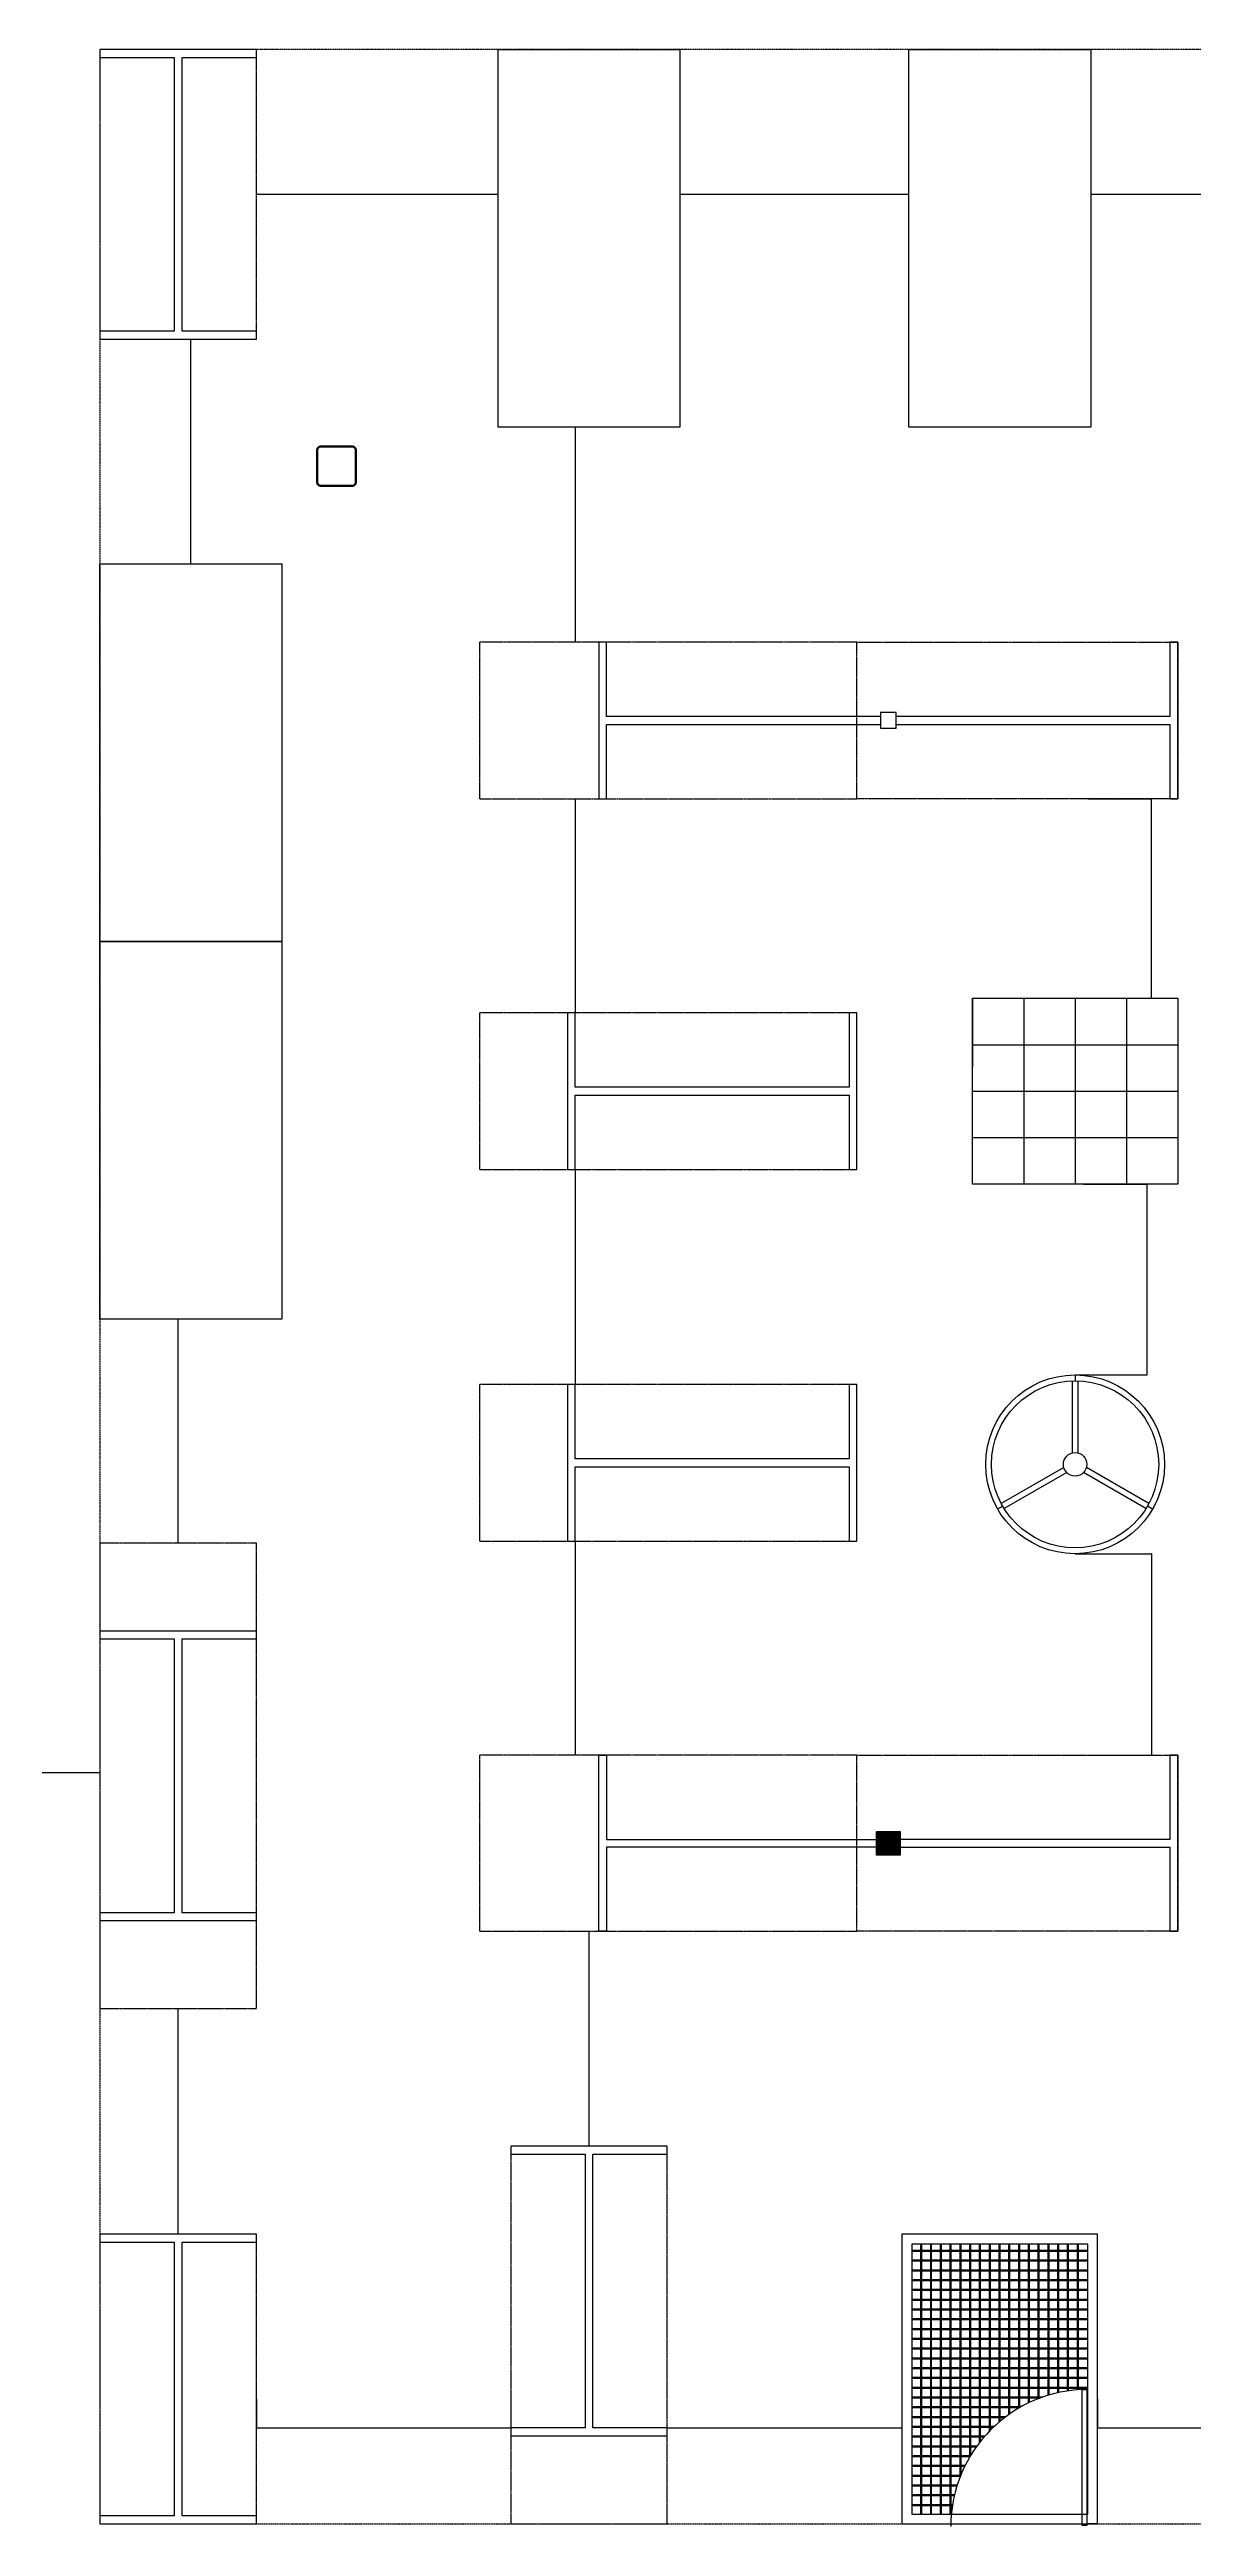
# Model space of a CAD drawing. Header units: millimetres. Extents: x -155 to 94595, y -3153 to 63413.
# Drawn here: x 11428 to 17276, y 32114 to 44777 of the extents above; entities that cross this region are included whole.
import ezdxf

# ---------------------------------------------------------------- set-up
doc = ezdxf.new("R2010")
doc.units = ezdxf.units.MM
doc.linetypes.add('REFERENCIA CAMPECHE$0$HIDDEN2', pattern=[0.1875, 0.125, -0.0625])
doc.linetypes.add('TRATTEGGIATA2', pattern=[0.375, 0.25, -0.125])
for name, color, linetype in [('2', 193, 'Continuous'), ('5', 1, 'TRATTEGGIATA2'), ('6', 253, 'Continuous'), ('int', 185, 'Continuous'), ('wall', 5, 'Continuous')]:
    doc.layers.add(name, color=color, linetype=linetype)
doc.styles.add('REFERENCIA CAMPECHE$0$LETRITAS', font='ROMAN1.shx', dxfattribs={"width": 1.2, "height": 0.225})
doc.styles.add('REFERENCIA CAMPECHE$0$Standard', font='txt')
doc.dimstyles.new('arch', dxfattribs={"dimtxt": 0.18, "dimasz": 0.18, "dimexe": 0.18, "dimexo": 0.0625, "dimgap": 0.09, "dimtad": 0, "dimtih": 1, "dimtoh": 1, "dimdec": 4, "dimzin": 0, "dimdsep": 46, "dimtxsty": 'Standard', "dimblk": 'OBLIQUE', "dimcen": 0.09, "dimclrt": 256, "dimadec": 0, "dimazin": 0, "dimtfac": 1, "dimtdec": 4, "dimtofl": 0, "dimtmove": 0, "dimatfit": 3, "dimldrblk": 'OBLIQUE', "dimfxl": 1, "dimtolj": 1, "dimtzin": 0, "dimarcsym": 0})
doc.dimstyles.new('aw_2', dxfattribs={"dimtxt": 2.5, "dimasz": 2.5, "dimexe": 1.25, "dimexo": 0.625, "dimtad": 1, "dimtxsty": 'Standard', "dimblk": 'OBLIQUE', "dimcen": 2.5, "dimclrt": 256, "dimadec": 0, "dimazin": 0, "dimtfac": 1, "dimtmove": 0, "dimatfit": 3, "dimldrblk": 'OBLIQUE', "dimfxl": 1, "dimarcsym": 0})

# ---------------------------------------------------------------- blocks, each defined once
blk = doc.blocks.new('_Oblique')
at = {"color": 0, "linetype": 'ByBlock', "lineweight": -2}
blk.add_line((-0.5, -0.5), (0.5, 0.5), dxfattribs=at)
blk = doc.blocks.new('*D274')
at = {"layer": '6', "color": 0, "lineweight": -2}
for p, q in [((16736, 40947), (17062, 40947)), ((17062, 39927), (17062, 40947)), ((16736, 39927), (17062, 39927))]:
    blk.add_line(p, q, dxfattribs=at)
at = {"layer": 'Defpoints', "color": 0}
for p in [(16736, 40947), (17062, 40947), (16736, 39927)]:
    blk.add_point(p, dxfattribs=at)
at = {"layer": '6', "color": 0, "lineweight": -2, "xscale": 0.2, "yscale": 0.2, "zscale": 0.2}
for p, rotation in [((17062, 40947), 90), ((17062, 39927), 270)]:
    blk.add_blockref('_Oblique', p, dxfattribs=dict(at, rotation=rotation))
at = {"layer": '6', "insert": (17062, 40437), "char_height": 0.15, "attachment_point": 5, "rotation": 90}
blk.add_mtext('\\A1;1020.00', dxfattribs=at)
blk = doc.blocks.new('*D275')
at = {"layer": '6', "color": 0, "lineweight": -2}
for p, q in [((16671, 37087), (17062, 37087)), ((17062, 37087), (17062, 36057)), ((16736, 36057), (17062, 36057))]:
    blk.add_line(p, q, dxfattribs=at)
at = {"layer": 'Defpoints', "color": 0}
for p in [(16671, 37087), (16736, 36057), (17062, 36057)]:
    blk.add_point(p, dxfattribs=at)
at = {"layer": '6', "color": 0, "lineweight": -2, "xscale": 0.2, "yscale": 0.2, "zscale": 0.2}
for p, rotation in [((17062, 37087), 90), ((17062, 36057), 270)]:
    blk.add_blockref('_Oblique', p, dxfattribs=dict(at, rotation=rotation))
at = {"layer": '6', "insert": (17062, 36572), "char_height": 0.15, "attachment_point": 5, "rotation": 90}
blk.add_mtext('\\A1;1029.87', dxfattribs=at)
blk = doc.blocks.new('*D276')
at = {"layer": '6', "color": 0, "lineweight": -2}
for p, q in [((16713, 38977), (17039, 38977)), ((17039, 38001), (17039, 38977)), ((16671, 38001), (17039, 38001))]:
    blk.add_line(p, q, dxfattribs=at)
at = {"layer": 'Defpoints', "color": 0}
for p in [(16713, 38977), (17039, 38977), (16671, 38001)]:
    blk.add_point(p, dxfattribs=at)
at = {"layer": '6', "color": 0, "lineweight": -2, "xscale": 0.2, "yscale": 0.2, "zscale": 0.2}
for p, rotation in [((17039, 38977), 90), ((17039, 38001), 270)]:
    blk.add_blockref('_Oblique', p, dxfattribs=dict(at, rotation=rotation))
at = {"layer": '6', "insert": (17039, 38489), "char_height": 0.15, "attachment_point": 5, "rotation": 90}
blk.add_mtext('\\A1;975.74', dxfattribs=at)
blk = doc.blocks.new('*D287')
at = {"layer": '6', "color": 0, "lineweight": -2}
blk.add_line((16751, 44037), (17876, 44037), dxfattribs=at)
at = {"layer": 'Defpoints', "color": 0}
for p in [(16751, 44037), (17876, 44037), (17876, 44037)]:
    blk.add_point(p, dxfattribs=at)
at = {"layer": '6', "color": 0, "lineweight": -2, "xscale": 0.2, "yscale": 0.2, "zscale": 0.2, "rotation": 180}
blk.add_blockref('_Oblique', (16751, 44037), dxfattribs=at)
at = {"layer": '6', "color": 0, "lineweight": -2, "xscale": 0.2, "yscale": 0.2, "zscale": 0.2}
blk.add_blockref('_Oblique', (17876, 44037), dxfattribs=at)
at = {"layer": '6', "insert": (17313, 44037), "char_height": 0.15, "attachment_point": 5}
blk.add_mtext('\\A1;1125.00', dxfattribs=at)
blk = doc.blocks.new('*D288')
at = {"layer": '6', "color": 0, "lineweight": -2}
blk.add_line((14651, 44037), (15821, 44037), dxfattribs=at)
at = {"layer": 'Defpoints', "color": 0}
for p in [(14651, 44037), (15821, 44037), (15821, 44037)]:
    blk.add_point(p, dxfattribs=at)
at = {"layer": '6', "color": 0, "lineweight": -2, "xscale": 0.2, "yscale": 0.2, "zscale": 0.2, "rotation": 180}
blk.add_blockref('_Oblique', (14651, 44037), dxfattribs=at)
at = {"layer": '6', "color": 0, "lineweight": -2, "xscale": 0.2, "yscale": 0.2, "zscale": 0.2}
blk.add_blockref('_Oblique', (15821, 44037), dxfattribs=at)
at = {"layer": '6', "insert": (15236, 44037), "char_height": 0.15, "attachment_point": 5}
blk.add_mtext('\\A1;1170.00', dxfattribs=at)
blk = doc.blocks.new('*D289')
at = {"layer": '6', "color": 0, "lineweight": -2}
blk.add_line((12486, 44037), (13721, 44037), dxfattribs=at)
at = {"layer": 'Defpoints', "color": 0}
for p in [(12486, 44037), (13721, 44037), (13721, 44037)]:
    blk.add_point(p, dxfattribs=at)
at = {"layer": '6', "color": 0, "lineweight": -2, "xscale": 0.2, "yscale": 0.2, "zscale": 0.2, "rotation": 180}
blk.add_blockref('_Oblique', (12486, 44037), dxfattribs=at)
at = {"layer": '6', "color": 0, "lineweight": -2, "xscale": 0.2, "yscale": 0.2, "zscale": 0.2}
blk.add_blockref('_Oblique', (13721, 44037), dxfattribs=at)
at = {"layer": '6', "insert": (13103, 44037), "char_height": 0.15, "attachment_point": 5}
blk.add_mtext('\\A1;1235.00', dxfattribs=at)
blk = doc.blocks.new('*D290')
at = {"layer": '6', "color": 0, "lineweight": -2}
blk.add_line((12151, 42147), (12151, 43297), dxfattribs=at)
at = {"layer": 'Defpoints', "color": 0}
for p in [(12151, 43297), (12151, 43297), (12151, 42147)]:
    blk.add_point(p, dxfattribs=at)
at = {"layer": '6', "color": 0, "lineweight": -2, "xscale": 0.2, "yscale": 0.2, "zscale": 0.2}
for p, rotation in [((12151, 43297), 90), ((12151, 42147), 270)]:
    blk.add_blockref('_Oblique', p, dxfattribs=dict(at, rotation=rotation))
at = {"layer": '6', "insert": (12151, 42722), "char_height": 0.15, "attachment_point": 5, "rotation": 90}
blk.add_mtext('\\A1;1150.00', dxfattribs=at)
blk = doc.blocks.new('*D291')
at = {"layer": '6', "color": 0, "lineweight": -2}
blk.add_line((14116, 41747), (14116, 42847), dxfattribs=at)
at = {"layer": 'Defpoints', "color": 0}
for p in [(14116, 42847), (14116, 42847), (14116, 41747)]:
    blk.add_point(p, dxfattribs=at)
at = {"layer": '6', "color": 0, "lineweight": -2, "xscale": 0.2, "yscale": 0.2, "zscale": 0.2}
for p, rotation in [((14116, 42847), 90), ((14116, 41747), 270)]:
    blk.add_blockref('_Oblique', p, dxfattribs=dict(at, rotation=rotation))
at = {"layer": '6', "insert": (14116, 42297), "char_height": 0.15, "attachment_point": 5, "rotation": 90}
blk.add_mtext('\\A1;1100.00', dxfattribs=at)
blk = doc.blocks.new('*D292')
at = {"layer": '6', "color": 0, "lineweight": -2}
blk.add_line((14116, 39852), (14116, 40947), dxfattribs=at)
at = {"layer": 'Defpoints', "color": 0}
for p in [(14116, 40947), (14116, 40947), (14116, 39852)]:
    blk.add_point(p, dxfattribs=at)
at = {"layer": '6', "color": 0, "lineweight": -2, "xscale": 0.2, "yscale": 0.2, "zscale": 0.2}
for p, rotation in [((14116, 40947), 90), ((14116, 39852), 270)]:
    blk.add_blockref('_Oblique', p, dxfattribs=dict(at, rotation=rotation))
at = {"layer": '6', "insert": (14116, 40399), "char_height": 0.15, "attachment_point": 5, "rotation": 90}
blk.add_mtext('\\A1;1095.00', dxfattribs=at)
blk = doc.blocks.new('*D293')
at = {"layer": '6', "color": 0, "lineweight": -2}
blk.add_line((14116, 37952), (14116, 39052), dxfattribs=at)
at = {"layer": 'Defpoints', "color": 0}
for p in [(14116, 39052), (14116, 39052), (14116, 37952)]:
    blk.add_point(p, dxfattribs=at)
at = {"layer": '6', "color": 0, "lineweight": -2, "xscale": 0.2, "yscale": 0.2, "zscale": 0.2}
for p, rotation in [((14116, 39052), 90), ((14116, 37952), 270)]:
    blk.add_blockref('_Oblique', p, dxfattribs=dict(at, rotation=rotation))
at = {"layer": '6', "insert": (14116, 38502), "char_height": 0.15, "attachment_point": 5, "rotation": 90}
blk.add_mtext('\\A1;1100.00', dxfattribs=at)
blk = doc.blocks.new('*D294')
at = {"layer": '6', "color": 0, "lineweight": -2}
blk.add_line((14116, 36057), (14116, 37152), dxfattribs=at)
at = {"layer": 'Defpoints', "color": 0}
for p in [(14116, 37152), (14116, 37152), (14116, 36057)]:
    blk.add_point(p, dxfattribs=at)
at = {"layer": '6', "color": 0, "lineweight": -2, "xscale": 0.2, "yscale": 0.2, "zscale": 0.2}
for p, rotation in [((14116, 37152), 90), ((14116, 36057), 270)]:
    blk.add_blockref('_Oblique', p, dxfattribs=dict(at, rotation=rotation))
at = {"layer": '6', "insert": (14116, 36604), "char_height": 0.15, "attachment_point": 5, "rotation": 90}
blk.add_mtext('\\A1;1095.00', dxfattribs=at)
blk = doc.blocks.new('*D295')
at = {"layer": '6', "color": 0, "lineweight": -2}
blk.add_line((12086, 37142), (12086, 38287), dxfattribs=at)
at = {"layer": 'Defpoints', "color": 0}
for p in [(12086, 38287), (12086, 38287), (12086, 37142)]:
    blk.add_point(p, dxfattribs=at)
at = {"layer": '6', "color": 0, "lineweight": -2, "xscale": 0.2, "yscale": 0.2, "zscale": 0.2}
for p, rotation in [((12086, 38287), 90), ((12086, 37142), 270)]:
    blk.add_blockref('_Oblique', p, dxfattribs=dict(at, rotation=rotation))
at = {"layer": '6', "insert": (12086, 37714), "char_height": 0.15, "attachment_point": 5, "rotation": 90}
blk.add_mtext('\\A1;1145.00', dxfattribs=at)
blk = doc.blocks.new('*D296')
at = {"layer": '6', "color": 0, "lineweight": -2}
blk.add_line((12086, 33608), (12086, 34762), dxfattribs=at)
at = {"layer": 'Defpoints', "color": 0}
for p in [(12086, 34762), (12086, 34762), (12086, 33608)]:
    blk.add_point(p, dxfattribs=at)
at = {"layer": '6', "color": 0, "lineweight": -2, "xscale": 0.2, "yscale": 0.2, "zscale": 0.2}
for p, rotation in [((12086, 34762), 90), ((12086, 33608), 270)]:
    blk.add_blockref('_Oblique', p, dxfattribs=dict(at, rotation=rotation))
at = {"layer": '6', "insert": (12086, 34185), "char_height": 0.15, "attachment_point": 5, "rotation": 90}
blk.add_mtext('\\A1;1154.20', dxfattribs=at)
blk = doc.blocks.new('*D297')
at = {"layer": '6', "color": 0, "lineweight": -2}
blk.add_line((14186, 34058), (14186, 35157), dxfattribs=at)
at = {"layer": 'Defpoints', "color": 0}
for p in [(14186, 35157), (14186, 35157), (14186, 34058)]:
    blk.add_point(p, dxfattribs=at)
at = {"layer": '6', "color": 0, "lineweight": -2, "xscale": 0.2, "yscale": 0.2, "zscale": 0.2}
for p, rotation in [((14186, 35157), 90), ((14186, 34058), 270)]:
    blk.add_blockref('_Oblique', p, dxfattribs=dict(at, rotation=rotation))
at = {"layer": '6', "insert": (14186, 34607), "char_height": 0.15, "attachment_point": 5, "rotation": 90}
blk.add_mtext('\\A1;1099.20', dxfattribs=at)
blk = doc.blocks.new('*D298')
at = {"layer": '6', "color": 0, "lineweight": -2}
for p, q in [((12486, 32766), (12486, 32617)), ((13786, 32766), (13786, 32617)), ((13786, 32617), (12486, 32617))]:
    blk.add_line(p, q, dxfattribs=at)
at = {"layer": 'Defpoints', "color": 0}
for p in [(12486, 32766), (13786, 32766), (12486, 32617)]:
    blk.add_point(p, dxfattribs=at)
at = {"layer": '6', "color": 0, "lineweight": -2, "xscale": 0.2, "yscale": 0.2, "zscale": 0.2, "rotation": 180}
blk.add_blockref('_Oblique', (12486, 32617), dxfattribs=at)
at = {"layer": '6', "color": 0, "lineweight": -2, "xscale": 0.2, "yscale": 0.2, "zscale": 0.2}
blk.add_blockref('_Oblique', (13786, 32617), dxfattribs=at)
at = {"layer": '6', "insert": (13136, 32617), "char_height": 0.15, "attachment_point": 5, "style": 'REFERENCIA CAMPECHE$0$Standard'}
blk.add_mtext('\\A1;1300.00', dxfattribs=at)
blk = doc.blocks.new('*D299')
at = {"layer": '6', "color": 0, "lineweight": -2}
blk.add_line((15786, 32617), (14586, 32617), dxfattribs=at)
at = {"layer": 'Defpoints', "color": 0}
for p in [(14586, 32617), (14586, 32617), (15786, 32617)]:
    blk.add_point(p, dxfattribs=at)
at = {"layer": '6', "color": 0, "lineweight": -2, "xscale": 0.2, "yscale": 0.2, "zscale": 0.2, "rotation": 180}
blk.add_blockref('_Oblique', (14586, 32617), dxfattribs=at)
at = {"layer": '6', "color": 0, "lineweight": -2, "xscale": 0.2, "yscale": 0.2, "zscale": 0.2}
blk.add_blockref('_Oblique', (15786, 32617), dxfattribs=at)
at = {"layer": '6', "insert": (15186, 32617), "char_height": 0.15, "attachment_point": 5, "style": 'REFERENCIA CAMPECHE$0$Standard'}
blk.add_mtext('\\A1;1200.00', dxfattribs=at)
blk = doc.blocks.new('*D300')
at = {"layer": '6', "color": 0, "lineweight": -2}
for p, q in [((16786, 32766), (16786, 32617)), ((17926, 32766), (17926, 32617)), ((17926, 32617), (16786, 32617))]:
    blk.add_line(p, q, dxfattribs=at)
at = {"layer": 'Defpoints', "color": 0}
for p in [(16786, 32766), (17926, 32766), (16786, 32617)]:
    blk.add_point(p, dxfattribs=at)
at = {"layer": '6', "color": 0, "lineweight": -2, "xscale": 0.2, "yscale": 0.2, "zscale": 0.2, "rotation": 180}
blk.add_blockref('_Oblique', (16786, 32617), dxfattribs=at)
at = {"layer": '6', "color": 0, "lineweight": -2, "xscale": 0.2, "yscale": 0.2, "zscale": 0.2}
blk.add_blockref('_Oblique', (17926, 32617), dxfattribs=at)
at = {"layer": '6', "insert": (17356, 32617), "char_height": 0.15, "attachment_point": 5, "style": 'REFERENCIA CAMPECHE$0$Standard'}
blk.add_mtext('\\A1;1140.00', dxfattribs=at)
blk = doc.blocks.new('*D351')
at = {"layer": '6', "color": 0, "lineweight": -2}
blk.add_line((8645, 35968), (11686, 35968), dxfattribs=at)
at = {"layer": 'Defpoints', "color": 0}
for p in [(8645, 36058), (11686, 35968), (11686, 35968)]:
    blk.add_point(p, dxfattribs=at)
at = {"layer": '6', "color": 0, "lineweight": -2, "xscale": 0.36, "yscale": 0.36, "zscale": 0.36, "rotation": 180}
blk.add_blockref('_Oblique', (8645, 35968), dxfattribs=at)
at = {"layer": '6', "color": 0, "lineweight": -2, "xscale": 0.36, "yscale": 0.36, "zscale": 0.36}
blk.add_blockref('_Oblique', (11686, 35968), dxfattribs=at)
at = {"layer": '6', "insert": (10165, 35968), "char_height": 0.225, "attachment_point": 5, "style": 'REFERENCIA CAMPECHE$0$LETRITAS'}
blk.add_mtext('\\A1;3040.86', dxfattribs=at)

msp = doc.modelspace()

# ---------------------------------------------------------------- hatches: boundary and pattern name
at = {"layer": '2'}
msp.add_hatch(color=256, dxfattribs=at).paths.add_polyline_path([(15775.727, 35666.99), (15775.727, 35546.99), (15655.727, 35546.99), (15655.727, 35666.99)])

# ---------------------------------------------------------------- linework, layer by layer
for p, q in [((12485.727, 44776.99), (11685.727, 44776.99)), ((11685.727, 44776.99), (11685.727, 44736.99)), ((11685.727, 44736.99), (12065.727, 44736.99)), ((12065.727, 44736.99), (12065.727, 43336.99)), ((12105.727, 43336.99), (12105.727, 44736.99)), ((12105.727, 44736.99), (12485.727, 44736.99)), ((12485.727, 44736.99), (12485.727, 44776.99)), ((13720.727, 42846.99), (13720.727, 44776.99)), ((13720.727, 44776.99), (14650.727, 44776.99)), ((14650.727, 44776.99), (14650.727, 42846.99)), ((15820.727, 42846.99), (15820.727, 44776.99)), ((15820.727, 44776.99), (16750.727, 44776.99)), ((16750.727, 44776.99), (16750.727, 42846.99)), ((12065.727, 43336.99), (11685.727, 43336.99)), ((11685.727, 43336.99), (11685.727, 43296.99)), ((12485.727, 43336.99), (12105.727, 43336.99)), ((12485.727, 43296.99), (12485.727, 43336.99)), ((11685.727, 43296.99), (12485.727, 43296.99)), ((14650.727, 42846.99), (13720.727, 42846.99)), ((16750.727, 42846.99), (15820.727, 42846.99)), ((11685.727, 40216.99), (11685.727, 42146.99)), ((11685.727, 42146.99), (12615.727, 42146.99)), ((12615.727, 42146.99), (12615.727, 40216.99)), ((14275.727, 41746.99), (14235.727, 41746.99)), ((14235.727, 41746.99), (14235.727, 40946.99)), ((14275.727, 41366.99), (14275.727, 41746.99)), ((17195.727, 41746.99), (17155.727, 41746.99)), ((17155.727, 41746.99), (17155.727, 41366.99)), ((17195.727, 40946.99), (17195.727, 41746.99)), ((15675.727, 41366.99), (14275.727, 41366.99)), ((14275.727, 40946.99), (14275.727, 41326.99)), ((14275.727, 41326.99), (15675.727, 41326.99)), ((15675.727, 41386.99), (15675.727, 41306.99)), ((15755.727, 41386.99), (15675.727, 41386.99)), ((15675.727, 41386.99), (15675.727, 41366.99)), ((15675.727, 41326.99), (15675.727, 41306.99)), ((15675.727, 41306.99), (15755.727, 41306.99)), ((15755.727, 41306.99), (15755.727, 41386.99)), ((15755.727, 41366.99), (15755.727, 41386.99)), ((17155.727, 41366.99), (15755.727, 41366.99)), ((15755.727, 41306.99), (15755.727, 41326.99)), ((15755.727, 41326.99), (17155.727, 41326.99)), ((17155.727, 41326.99), (17155.727, 40946.99)), ((14235.727, 40946.99), (14275.727, 40946.99)), ((17155.727, 40946.99), (17195.727, 40946.99)), ((11685.727, 38286.99), (11685.727, 40216.99)), ((11685.727, 40216.99), (12615.727, 40216.99)), ((12615.727, 40216.99), (11685.727, 40216.99)), ((12615.727, 40216.99), (12615.727, 38286.99)), ((16145.727, 38976.99), (16145.727, 39926.99)), ((16145.727, 39926.99), (17195.727, 39926.99)), ((16145.727, 39926.99), (16145.727, 39576.99)), ((16408.227, 39926.99), (16408.227, 38976.99)), ((16670.727, 39926.99), (16670.727, 38976.99)), ((16933.227, 39926.99), (16933.227, 38976.99)), ((17195.727, 39926.99), (17195.727, 38976.99)), ((14115.727, 39851.99), (14075.727, 39851.99)), ((14075.727, 39851.99), (14075.727, 39051.99)), ((14115.727, 39471.99), (14115.727, 39851.99)), ((15555.727, 39851.99), (15515.727, 39851.99)), ((15515.727, 39851.99), (15515.727, 39471.99)), ((15555.727, 39051.99), (15555.727, 39851.99)), ((16145.727, 39689.49), (17195.727, 39689.49)), ((15515.727, 39471.99), (14115.727, 39471.99)), ((14115.727, 39051.99), (14115.727, 39431.99)), ((14115.727, 39431.99), (15515.727, 39431.99)), ((15515.727, 39431.99), (15515.727, 39051.99)), ((16145.727, 39451.99), (17195.727, 39451.99)), ((16145.727, 39214.49), (17195.727, 39214.49)), ((14075.727, 39051.99), (14115.727, 39051.99)), ((15515.727, 39051.99), (15555.727, 39051.99)), ((17195.727, 38976.99), (16145.727, 38976.99)), ((16595.727, 38976.99), (16145.727, 38976.99)), ((12615.727, 38286.99), (11685.727, 38286.99)), ((16670.727, 38001.252), (16670.727, 37971.252)), ((14115.727, 37951.99), (14075.727, 37951.99)), ((14075.727, 37951.99), (14075.727, 37151.99)), ((14115.727, 37571.99), (14115.727, 37951.99)), ((15555.727, 37951.99), (15515.727, 37951.99)), ((15515.727, 37951.99), (15515.727, 37571.99)), ((15555.727, 37151.99), (15555.727, 37951.99)), ((16655.727, 37970.988), (16655.727, 37602.148)), ((16685.727, 37602.148), (16685.727, 37970.988)), ((15515.727, 37571.99), (14115.727, 37571.99)), ((14115.727, 37151.99), (14115.727, 37531.99)), ((14115.727, 37531.99), (15515.727, 37531.99)), ((15515.727, 37531.99), (15515.727, 37151.99)), ((16612.916, 37527.996), (16293.491, 37343.576)), ((16627.916, 37502.015), (16308.491, 37317.595)), ((17032.964, 37317.595), (16713.539, 37502.015)), ((17047.964, 37343.576), (16728.539, 37527.996)), ((16300.762, 37330.454), (16274.782, 37315.454)), ((17066.673, 37315.454), (17040.692, 37330.454)), ((14075.727, 37151.99), (14115.727, 37151.99)), ((15515.727, 37151.99), (15555.727, 37151.99)), ((12485.727, 36691.99), (11685.727, 36691.99)), ((11685.727, 36691.99), (11685.727, 36651.99)), ((11685.727, 36651.99), (12065.727, 36651.99)), ((12065.727, 36651.99), (12065.727, 35251.99)), ((12105.727, 35251.99), (12105.727, 36651.99)), ((12105.727, 36651.99), (12485.727, 36651.99)), ((12485.727, 36651.99), (12485.727, 36691.99)), ((14235.727, 35156.99), (14235.727, 36056.99)), ((14235.727, 36056.99), (14275.727, 36056.99)), ((14275.727, 36056.99), (14275.727, 35626.99)), ((17195.727, 36056.99), (17155.727, 36056.99)), ((17155.727, 36056.99), (17155.727, 35626.99)), ((17195.727, 35156.99), (17195.727, 36056.99)), ((14275.727, 35626.99), (15655.727, 35626.99)), ((15655.727, 35586.99), (14275.727, 35586.99)), ((14275.727, 35586.99), (14275.727, 35156.99)), ((15655.727, 35546.99), (15655.727, 35666.99)), ((15655.727, 35666.99), (15775.727, 35666.99)), ((15655.727, 35666.99), (15775.727, 35546.99)), ((15775.727, 35666.99), (15775.727, 35546.99)), ((17155.727, 35626.99), (15775.727, 35626.99)), ((15775.727, 35586.99), (17155.727, 35586.99)), ((17155.727, 35586.99), (17155.727, 35156.99)), ((15775.727, 35546.99), (15655.727, 35546.99)), ((12065.727, 35251.99), (11685.727, 35251.99)), ((11685.727, 35251.99), (11685.727, 35211.99)), ((11685.727, 35211.99), (12485.727, 35211.99)), ((12485.727, 35251.99), (12105.727, 35251.99)), ((12485.727, 35211.99), (12485.727, 35251.99)), ((14275.727, 35156.99), (14235.727, 35156.99)), ((17155.727, 35156.99), (17195.727, 35156.99)), ((14585.727, 34057.79), (13785.727, 34057.79)), ((13785.727, 34057.79), (13785.727, 34017.79)), ((13785.727, 34017.79), (14165.727, 34017.79)), ((14165.727, 34017.79), (14165.727, 32617.79)), ((14205.727, 32617.79), (14205.727, 34017.79)), ((14205.727, 34017.79), (14585.727, 34017.79)), ((14585.727, 34017.79), (14585.727, 34057.79)), ((12485.727, 33607.79), (11685.727, 33607.79)), ((11685.727, 33607.79), (11685.727, 33567.79)), ((11685.727, 33567.79), (12065.727, 33567.79)), ((12065.727, 33567.79), (12065.727, 32167.79)), ((12105.727, 32167.79), (12105.727, 33567.79)), ((12105.727, 33567.79), (12485.727, 33567.79)), ((12485.727, 33567.79), (12485.727, 33607.79)), ((14165.727, 32617.79), (13785.727, 32617.79)), ((13785.727, 32617.79), (13785.727, 32577.79)), ((13785.727, 32577.79), (14585.727, 32577.79)), ((14585.727, 32617.79), (14205.727, 32617.79)), ((14585.727, 32577.79), (14585.727, 32617.79)), ((12065.727, 32167.79), (11685.727, 32167.79)), ((11685.727, 32167.79), (11685.727, 32127.79)), ((12485.727, 32167.79), (12105.727, 32167.79)), ((12485.727, 32127.79), (12485.727, 32167.79)), ((11685.727, 32127.79), (12485.727, 32127.79)), ((16785.727, 32127.79), (16735.727, 32127.79)), ((16735.727, 32127.79), (16735.727, 32127.79)), ((16735.727, 32127.79), (16785.727, 32127.79)), ((16785.727, 32127.79), (16785.727, 32127.79))]:
    msp.add_line(p, q, dxfattribs=at)
at = {"layer": '2', "linetype": 'Continuous'}
for p, q in [((16785.727, 33607.79), (15785.727, 33607.79)), ((15785.727, 33607.79), (15785.727, 32127.79)), ((16735.727, 33557.79), (15835.727, 33557.79)), ((15835.727, 33557.79), (15835.727, 32177.79)), ((15880.727, 33557.79, 25.087), (15880.727, 32177.79, 25.087)), ((15885.727, 33557.79, 25.087), (15885.727, 32177.79, 25.087)), ((15930.727, 33557.79, 25.087), (15930.727, 32177.79, 25.087)), ((15935.727, 33557.79, 25.087), (15935.727, 32177.79, 25.087)), ((15980.727, 33557.79, 25.087), (15980.727, 32177.79, 25.087)), ((15985.727, 33557.79, 25.087), (15985.727, 32177.79, 25.087)), ((16030.727, 33557.79, 25.087), (16030.727, 32177.79, 25.087)), ((16035.727, 33557.79, 25.087), (16035.727, 32177.79, 25.087)), ((16080.727, 33557.79, 25.087), (16080.727, 32362.507, 25.087)), ((16085.727, 33557.79, 25.087), (16085.727, 32375.321, 25.087)), ((16130.727, 33557.79, 25.087), (16130.727, 32467.299, 25.087)), ((16135.727, 33557.79, 25.087), (16135.727, 32475.732, 25.087)), ((16180.727, 33557.79, 25.087), (16180.727, 32541.628, 25.087)), ((16185.727, 33557.79, 25.087), (16185.727, 32548.044, 25.087)), ((16230.727, 33557.79, 25.087), (16230.727, 32599.696, 25.087)), ((16235.727, 33557.79, 25.087), (16235.727, 32604.845, 25.087)), ((16280.727, 33557.79, 25.087), (16280.727, 32646.85, 25.087)), ((16285.727, 33557.79, 25.087), (16285.727, 32651.082, 25.087)), ((16330.727, 33557.79, 25.087), (16330.727, 32685.798, 25.087)), ((16335.727, 33557.79, 25.087), (16335.727, 32689.309, 25.087)), ((16380.727, 33557.79, 25.087), (16380.727, 32718.13, 25.087)), ((16385.727, 33557.79, 25.087), (16385.727, 32721.042, 25.087)), ((16430.727, 33557.79, 25.087), (16430.727, 32744.864, 25.087)), ((16435.727, 33557.79, 25.087), (16435.727, 32747.258, 25.087)), ((16480.727, 33557.79, 25.087), (16480.727, 32766.689, 25.087)), ((16485.727, 33557.79, 25.087), (16485.727, 32768.621, 25.087)), ((16530.727, 33557.79, 25.087), (16530.727, 32784.085, 25.087)), ((16535.727, 33557.79, 25.087), (16535.727, 32785.595, 25.087)), ((16580.727, 33557.79, 25.087), (16580.727, 32797.39, 25.087)), ((16585.727, 33557.79, 25.087), (16585.727, 32798.505, 25.087)), ((16630.727, 33557.79, 25.087), (16630.727, 32806.84, 25.087)), ((16635.727, 33557.79, 25.087), (16635.727, 32807.58, 25.087)), ((16680.727, 33557.79, 25.087), (16680.727, 32812.592, 25.087)), ((16685.727, 33557.79, 25.087), (16685.727, 32812.968, 25.087)), ((16735.727, 32177.79), (16735.727, 33557.79)), ((16785.727, 32127.79), (16785.727, 33607.79)), ((16735.727, 33525.157, 25.087), (15835.727, 33525.157, 25.087)), ((16735.727, 33520.157, 25.087), (15835.727, 33520.157, 25.087)), ((16735.727, 33475.157, 25.087), (15835.727, 33475.157, 25.087)), ((16735.727, 33470.157, 25.087), (15835.727, 33470.157, 25.087)), ((16735.727, 33425.157, 25.087), (15835.727, 33425.157, 25.087)), ((16735.727, 33420.157, 25.087), (15835.727, 33420.157, 25.087)), ((16735.727, 33375.157, 25.087), (15835.727, 33375.157, 25.087)), ((16735.727, 33370.157, 25.087), (15835.727, 33370.157, 25.087)), ((16735.727, 33325.157, 25.087), (15835.727, 33325.157, 25.087)), ((16735.727, 33320.157, 25.087), (15835.727, 33320.157, 25.087)), ((16735.727, 33275.157, 25.087), (15835.727, 33275.157, 25.087)), ((16735.727, 33270.157, 25.087), (15835.727, 33270.157, 25.087)), ((16735.727, 33225.157, 25.087), (15835.727, 33225.157, 25.087)), ((16735.727, 33220.157, 25.087), (15835.727, 33220.157, 25.087)), ((16735.727, 33175.157, 25.087), (15835.727, 33175.157, 25.087)), ((16735.727, 33170.157, 25.087), (15835.727, 33170.157, 25.087)), ((16735.727, 33125.157, 25.087), (15835.727, 33125.157, 25.087)), ((16735.727, 33120.157, 25.087), (15835.727, 33120.157, 25.087)), ((16735.727, 33075.157, 25.087), (15835.727, 33075.157, 25.087)), ((16735.727, 33070.157, 25.087), (15835.727, 33070.157, 25.087)), ((16735.727, 33025.157, 25.087), (15835.727, 33025.157, 25.087)), ((16735.727, 33020.157, 25.087), (15835.727, 33020.157, 25.087)), ((16735.727, 32975.157, 25.087), (15835.727, 32975.157, 25.087)), ((16735.727, 32970.157, 25.087), (15835.727, 32970.157, 25.087)), ((16735.727, 32925.157, 25.087), (15835.727, 32925.157, 25.087)), ((16735.727, 32920.157, 25.087), (15835.727, 32920.157, 25.087)), ((16735.727, 32875.157, 25.087), (15835.727, 32875.157, 25.087)), ((16735.727, 32870.157, 25.087), (15835.727, 32870.157, 25.087)), ((16735.727, 32825.157, 25.087), (15835.727, 32825.157, 25.087)), ((16735.727, 32820.157, 25.087), (15835.727, 32820.157, 25.087)), ((16732.167, 32812.623), (16704.76, 32812.623)), ((16704.76, 32812.623), (16704.76, 32121.047)), ((16732.167, 32121.047), (16732.167, 32812.623)), ((16503.554, 32775.157, 25.087), (15835.727, 32775.157, 25.087)), ((16489.784, 32770.157, 25.087), (15835.727, 32770.157, 25.087)), ((16392.96, 32725.157, 25.087), (15835.727, 32725.157, 25.087)), ((16384.198, 32720.157, 25.087), (15835.727, 32720.157, 25.087)), ((16316.115, 32675.157, 25.087), (15835.727, 32675.157, 25.087)), ((16309.513, 32670.157, 25.087), (15835.727, 32670.157, 25.087)), ((16256.499, 32625.157, 25.087), (15835.727, 32625.157, 25.087)), ((16251.224, 32620.157, 25.087), (15835.727, 32620.157, 25.087)), ((16208.238, 32575.157, 25.087), (15835.727, 32575.157, 25.087)), ((16203.911, 32570.157, 25.087), (15835.727, 32570.157, 25.087)), ((16168.426, 32525.157, 25.087), (15835.727, 32525.157, 25.087)), ((16164.839, 32520.157, 25.087), (15835.727, 32520.157, 25.087)), ((16135.381, 32475.157, 25.087), (15835.727, 32475.157, 25.087)), ((16132.404, 32470.157, 25.087), (15835.727, 32470.157, 25.087)), ((16108.033, 32425.157, 25.087), (15835.727, 32425.157, 25.087)), ((16105.581, 32420.157, 25.087), (15835.727, 32420.157, 25.087)), ((16085.661, 32375.157, 25.087), (15835.727, 32375.157, 25.087)), ((16083.677, 32370.157, 25.087), (15835.727, 32370.157, 25.087)), ((16067.767, 32325.157, 25.087), (15835.727, 32325.157, 25.087)), ((16066.209, 32320.157, 25.087), (15835.727, 32320.157, 25.087)), ((16053.997, 32275.157, 25.087), (15835.727, 32275.157, 25.087)), ((16052.837, 32270.157, 25.087), (15835.727, 32270.157, 25.087)), ((16044.105, 32225.157, 25.087), (15835.727, 32225.157, 25.087)), ((16043.322, 32220.157, 25.087), (15835.727, 32220.157, 25.087)), ((15835.727, 32177.79), (16735.727, 32177.79)), ((15785.727, 32127.79), (16785.727, 32127.79)), ((16704.76, 32121.047), (16732.167, 32121.047))]:
    msp.add_line(p, q, dxfattribs=at)
at = {"layer": '2'}
for radius in [457.199, 427.199, 60]:
    msp.add_circle((16670.727, 37544.053), radius, dxfattribs=at)
at = {"layer": '2', "linetype": 'Continuous'}
msp.add_arc((16735.727, 32114.305), 700.449, 90, 180, dxfattribs=at)
at = {"layer": '5', "ltscale": 2.5}
msp.add_lwpolyline([(42742.882, 44776.99), (11685.727, 44776.99), (11685.727, 32127.79), (42742.882, 32127.79)], close=True, dxfattribs=at)
at = {"layer": 'int', "linetype": 'REFERENCIA CAMPECHE$0$HIDDEN2'}
for p, q in [((12485.727, 44776.99), (11685.727, 44776.99)), ((11685.727, 44776.99), (11685.727, 43296.99)), ((12485.727, 43296.99), (12485.727, 44776.99)), ((11685.727, 43296.99), (12485.727, 43296.99)), ((13625.727, 41746.99), (13625.727, 40946.99)), ((15555.727, 41746.99), (13625.727, 41746.99)), ((15555.727, 40946.99), (15555.727, 41746.99)), ((15555.727, 41746.99), (17195.727, 41746.99)), ((15555.727, 40946.99), (15555.727, 41746.99)), ((17195.727, 41746.99), (17195.727, 40946.99)), ((13625.727, 40946.99), (15555.727, 40946.99)), ((17195.727, 40946.99), (15555.727, 40946.99)), ((13625.727, 39851.99), (13625.727, 39051.99)), ((15555.727, 39851.99), (13625.727, 39851.99)), ((15555.727, 39051.99), (15555.727, 39851.99)), ((13625.727, 39051.99), (15555.727, 39051.99)), ((13625.727, 37951.99), (13625.727, 37151.99)), ((15555.727, 37951.99), (13625.727, 37951.99)), ((15555.727, 37151.99), (15555.727, 37951.99)), ((12485.727, 37141.99), (11685.727, 37141.99)), ((11685.727, 37141.99), (11685.727, 34761.99)), ((12485.727, 34761.99), (12485.727, 37141.99)), ((13625.727, 37151.99), (15555.727, 37151.99)), ((13625.727, 36056.99), (13625.727, 35156.99)), ((15555.727, 36056.99), (13625.727, 36056.99)), ((15555.727, 35156.99), (15555.727, 36056.99)), ((15555.727, 36056.99), (17195.727, 36056.99)), ((15555.727, 35156.99), (15555.727, 36056.99)), ((17195.727, 36056.99), (17195.727, 35156.99)), ((13625.727, 35156.99), (15555.727, 35156.99)), ((17195.727, 35156.99), (15555.727, 35156.99)), ((11685.727, 34761.99), (12485.727, 34761.99)), ((14585.727, 34057.79), (13785.727, 34057.79)), ((13785.727, 34057.79), (13785.727, 32127.79)), ((14585.727, 32127.79), (14585.727, 34057.79)), ((12485.727, 33607.79), (11685.727, 33607.79)), ((11685.727, 33607.79), (11685.727, 32127.79)), ((12485.727, 32127.79), (12485.727, 33607.79)), ((11685.727, 32127.79), (12485.727, 32127.79)), ((13785.727, 32127.79), (14585.727, 32127.79))]:
    msp.add_line(p, q, dxfattribs=at)
at = {"layer": 'wall'}
for points in [[(12811.677, 42748.489, 0.414213562), (12793.36, 42730.172), (12793.36, 42563.807, 0.414213562), (12811.677, 42545.489), (12978.042, 42545.489, 0.414213562), (12996.36, 42563.807), (12996.36, 42730.172, 0.414213562), (12978.042, 42748.489)], [(12811.677, 42743.489, 0.414213562), (12798.36, 42730.172), (12798.36, 42563.807, 0.414213562), (12811.677, 42550.489), (12978.042, 42550.489, 0.414213562), (12991.36, 42563.807), (12991.36, 42730.172, 0.414213562), (12978.042, 42743.489)]]:
    msp.add_lwpolyline(points, format="xyb", close=True, dxfattribs=at)

# ---------------------------------------------------------------- dimensions: what is measured, and where the dimension line sits
at = {"layer": '6'}
for base, p1, p2, angle, override, picture, middle in [((13720.727, 44036.99), (12485.727, 44036.99), (13720.727, 44036.99), 180, {"dimtxt": 0.15, "dimasz": 0.2, "dimexe": 0, "dimexo": 0, "dimgap": 0.036, "dimtad": 0, "dimzin": 0, "dimdsep": 46, "dimcen": 0.15, "dimadec": 2, "dimtdec": 4, "dimtvp": 1.11, "dimtolj": 1, "dimtzin": 0}, '*D289', (13103.227, 44037.156)), ((15820.727, 44036.99), (14650.727, 44036.99), (15820.727, 44036.99), 180, {"dimtxt": 0.15, "dimasz": 0.2, "dimexe": 0, "dimexo": 0, "dimgap": 0.036, "dimtad": 0, "dimzin": 0, "dimdsep": 46, "dimcen": 0.15, "dimadec": 2, "dimtdec": 4, "dimtvp": 1.11, "dimtolj": 1, "dimtzin": 0}, '*D288', (15235.727, 44037.156)), ((17875.727, 44036.99), (16750.727, 44036.99), (17875.727, 44036.99), 180, {"dimtxt": 0.15, "dimasz": 0.2, "dimexe": 0, "dimexo": 0, "dimgap": 0.036, "dimtad": 0, "dimzin": 0, "dimdsep": 46, "dimcen": 0.15, "dimadec": 2, "dimtdec": 4, "dimtvp": 1.11, "dimtolj": 1, "dimtzin": 0}, '*D287', (17313.227, 44037.156)), ((12150.727, 43296.99), (12150.727, 42146.99), (12150.727, 43296.99), 90, {"dimtxt": 0.15, "dimasz": 0.2, "dimexe": 0, "dimexo": 0, "dimgap": 0.036, "dimtad": 0, "dimzin": 0, "dimdsep": 46, "dimcen": 0.15, "dimadec": 2, "dimtdec": 4, "dimtvp": 1.11, "dimtolj": 1, "dimtzin": 0}, '*D290', (12150.561, 42721.99)), ((14115.727, 42846.99), (14115.727, 41746.99), (14115.727, 42846.99), 90, {"dimtxt": 0.15, "dimasz": 0.2, "dimexe": 0, "dimexo": 0, "dimgap": 0.036, "dimtad": 0, "dimzin": 0, "dimdsep": 46, "dimcen": 0.15, "dimadec": 2, "dimtdec": 4, "dimtvp": 1.11, "dimtolj": 1, "dimtzin": 0}, '*D291', (14115.561, 42296.99)), ((14115.727, 40946.99), (14115.727, 39851.99), (14115.727, 40946.99), 90, {"dimtxt": 0.15, "dimasz": 0.2, "dimexe": 0, "dimexo": 0, "dimgap": 0.036, "dimtad": 0, "dimzin": 0, "dimdsep": 46, "dimcen": 0.15, "dimadec": 2, "dimtdec": 4, "dimtvp": 1.11, "dimtolj": 1, "dimtzin": 0}, '*D292', (14115.561, 40399.49)), ((14115.727, 39051.99), (14115.727, 37951.99), (14115.727, 39051.99), 90, {"dimtxt": 0.15, "dimasz": 0.2, "dimexe": 0, "dimexo": 0, "dimgap": 0.036, "dimtad": 0, "dimzin": 0, "dimdsep": 46, "dimcen": 0.15, "dimadec": 2, "dimtdec": 4, "dimtvp": 1.11, "dimtolj": 1, "dimtzin": 0}, '*D293', (14115.561, 38501.99)), ((12085.727, 38286.99), (12085.727, 37141.99), (12085.727, 38286.99), 90, {"dimtxt": 0.15, "dimasz": 0.2, "dimexe": 0, "dimexo": 0, "dimgap": 0.036, "dimtad": 0, "dimzin": 0, "dimdsep": 46, "dimcen": 0.15, "dimadec": 2, "dimtdec": 4, "dimtvp": 1.11, "dimtolj": 1, "dimtzin": 0}, '*D295', (12085.561, 37714.49)), ((14115.727, 37151.99), (14115.727, 36056.99), (14115.727, 37151.99), 90, {"dimtxt": 0.15, "dimasz": 0.2, "dimexe": 0, "dimexo": 0, "dimgap": 0.036, "dimtad": 0, "dimzin": 0, "dimdsep": 46, "dimcen": 0.15, "dimadec": 2, "dimtdec": 4, "dimtvp": 1.11, "dimtolj": 1, "dimtzin": 0}, '*D294', (14115.561, 36604.49)), ((14185.727, 35156.99), (14185.727, 34057.79), (14185.727, 35156.99), 90, {"dimtxt": 0.15, "dimasz": 0.2, "dimexe": 0, "dimexo": 0, "dimgap": 0.036, "dimtad": 0, "dimzin": 0, "dimdsep": 46, "dimcen": 0.15, "dimadec": 2, "dimtdec": 4, "dimtvp": 1.11, "dimtolj": 1, "dimtzin": 0}, '*D297', (14185.561, 34607.39)), ((12085.727, 34761.99), (12085.727, 33607.79), (12085.727, 34761.99), 90, {"dimtxt": 0.15, "dimasz": 0.2, "dimexe": 0, "dimexo": 0, "dimgap": 0.036, "dimtad": 0, "dimzin": 0, "dimdsep": 46, "dimcen": 0.15, "dimadec": 2, "dimtdec": 4, "dimtvp": 1.11, "dimtolj": 1, "dimtzin": 0}, '*D296', (12085.561, 34184.89)), ((12485.727, 32616.635), (13785.727, 32765.835), (12485.727, 32765.835), 180, {"dimtxt": 0.15, "dimasz": 0.2, "dimexe": 0, "dimexo": 0, "dimgap": 0.036, "dimtad": 0, "dimzin": 0, "dimdsep": 46, "dimtxsty": 'REFERENCIA CAMPECHE$0$Standard', "dimcen": 0.15, "dimadec": 2, "dimtdec": 4, "dimtvp": 1.11, "dimtolj": 1, "dimtzin": 0}, '*D298', (13135.727, 32616.801)), ((16785.727, 32616.635), (17925.727, 32765.835), (16785.727, 32765.835), 180, {"dimtxt": 0.15, "dimasz": 0.2, "dimexe": 0, "dimexo": 0, "dimgap": 0.036, "dimtad": 0, "dimzin": 0, "dimdsep": 46, "dimtxsty": 'REFERENCIA CAMPECHE$0$Standard', "dimcen": 0.15, "dimadec": 2, "dimtdec": 4, "dimtvp": 1.11, "dimtolj": 1, "dimtzin": 0}, '*D300', (17355.727, 32616.801)), ((14585.727, 32616.635), (15785.727, 32616.635), (14585.727, 32616.635), 180, {"dimtxt": 0.15, "dimasz": 0.2, "dimexe": 0, "dimexo": 0, "dimgap": 0.036, "dimtad": 0, "dimzin": 0, "dimdsep": 46, "dimtxsty": 'REFERENCIA CAMPECHE$0$Standard', "dimcen": 0.15, "dimadec": 2, "dimtdec": 4, "dimtvp": 1.11, "dimtolj": 1, "dimtzin": 0}, '*D299', (15185.727, 32616.801))]:
    dim = msp.add_linear_dim(base=base, p1=p1, p2=p2, angle=angle, dimstyle='aw_2', override=override, dxfattribs=at)
    dim.commit()
    dim.dimension.update_dxf_attribs({"geometry": picture, "text_midpoint": middle})
for base, p1, p2, picture, middle in [((17062.227, 40946.99), (16735.727, 39926.99), (16735.727, 40946.99), '*D274', (17062.227, 40436.99)), ((17039.043, 38976.99), (16670.727, 38001.252), (16712.543, 38976.99), '*D276', (17039.043, 38489.121)), ((17062.22722, 36056.98967), (16670.72722, 37086.85472), (16735.72722, 36056.98967), '*D275', (17062.22722, 36571.92219))]:
    dim = msp.add_linear_dim(base=base, p1=p1, p2=p2, angle=90, dimstyle='aw_2', override={"dimtxt": 0.15, "dimasz": 0.2, "dimexe": 0, "dimexo": 0, "dimgap": 0.036, "dimtad": 0, "dimzin": 0, "dimdsep": 46, "dimcen": 0.15, "dimadec": 2, "dimtdec": 4, "dimtvp": 1.11, "dimtolj": 1, "dimtzin": 0}, dxfattribs=at)
    dim.commit()
    dim.dimension.update_dxf_attribs({"geometry": picture, "text_midpoint": middle, "dimtype": 160})
dim = msp.add_linear_dim(base=(11685.727, 35968.159), p1=(8644.864, 36058.159), p2=(11685.727, 35968.159), dimstyle='arch', override={"dimtxt": 0.225, "dimasz": 0.36, "dimexe": 0.09, "dimexo": 0.495, "dimgap": 0.036, "dimtih": 0, "dimtoh": 0, "dimdec": 2, "dimtxsty": 'REFERENCIA CAMPECHE$0$LETRITAS', "dimcen": 0.15, "dimse1": 1, "dimse2": 1, "dimadec": 2, "dimtofl": 1, "dimtvp": 1.11}, dxfattribs=at)
dim.commit()
dim.dimension.update_dxf_attribs({"geometry": '*D351', "text_midpoint": (10165.296, 35968.409)})

doc.saveas('drawing.dxf')
